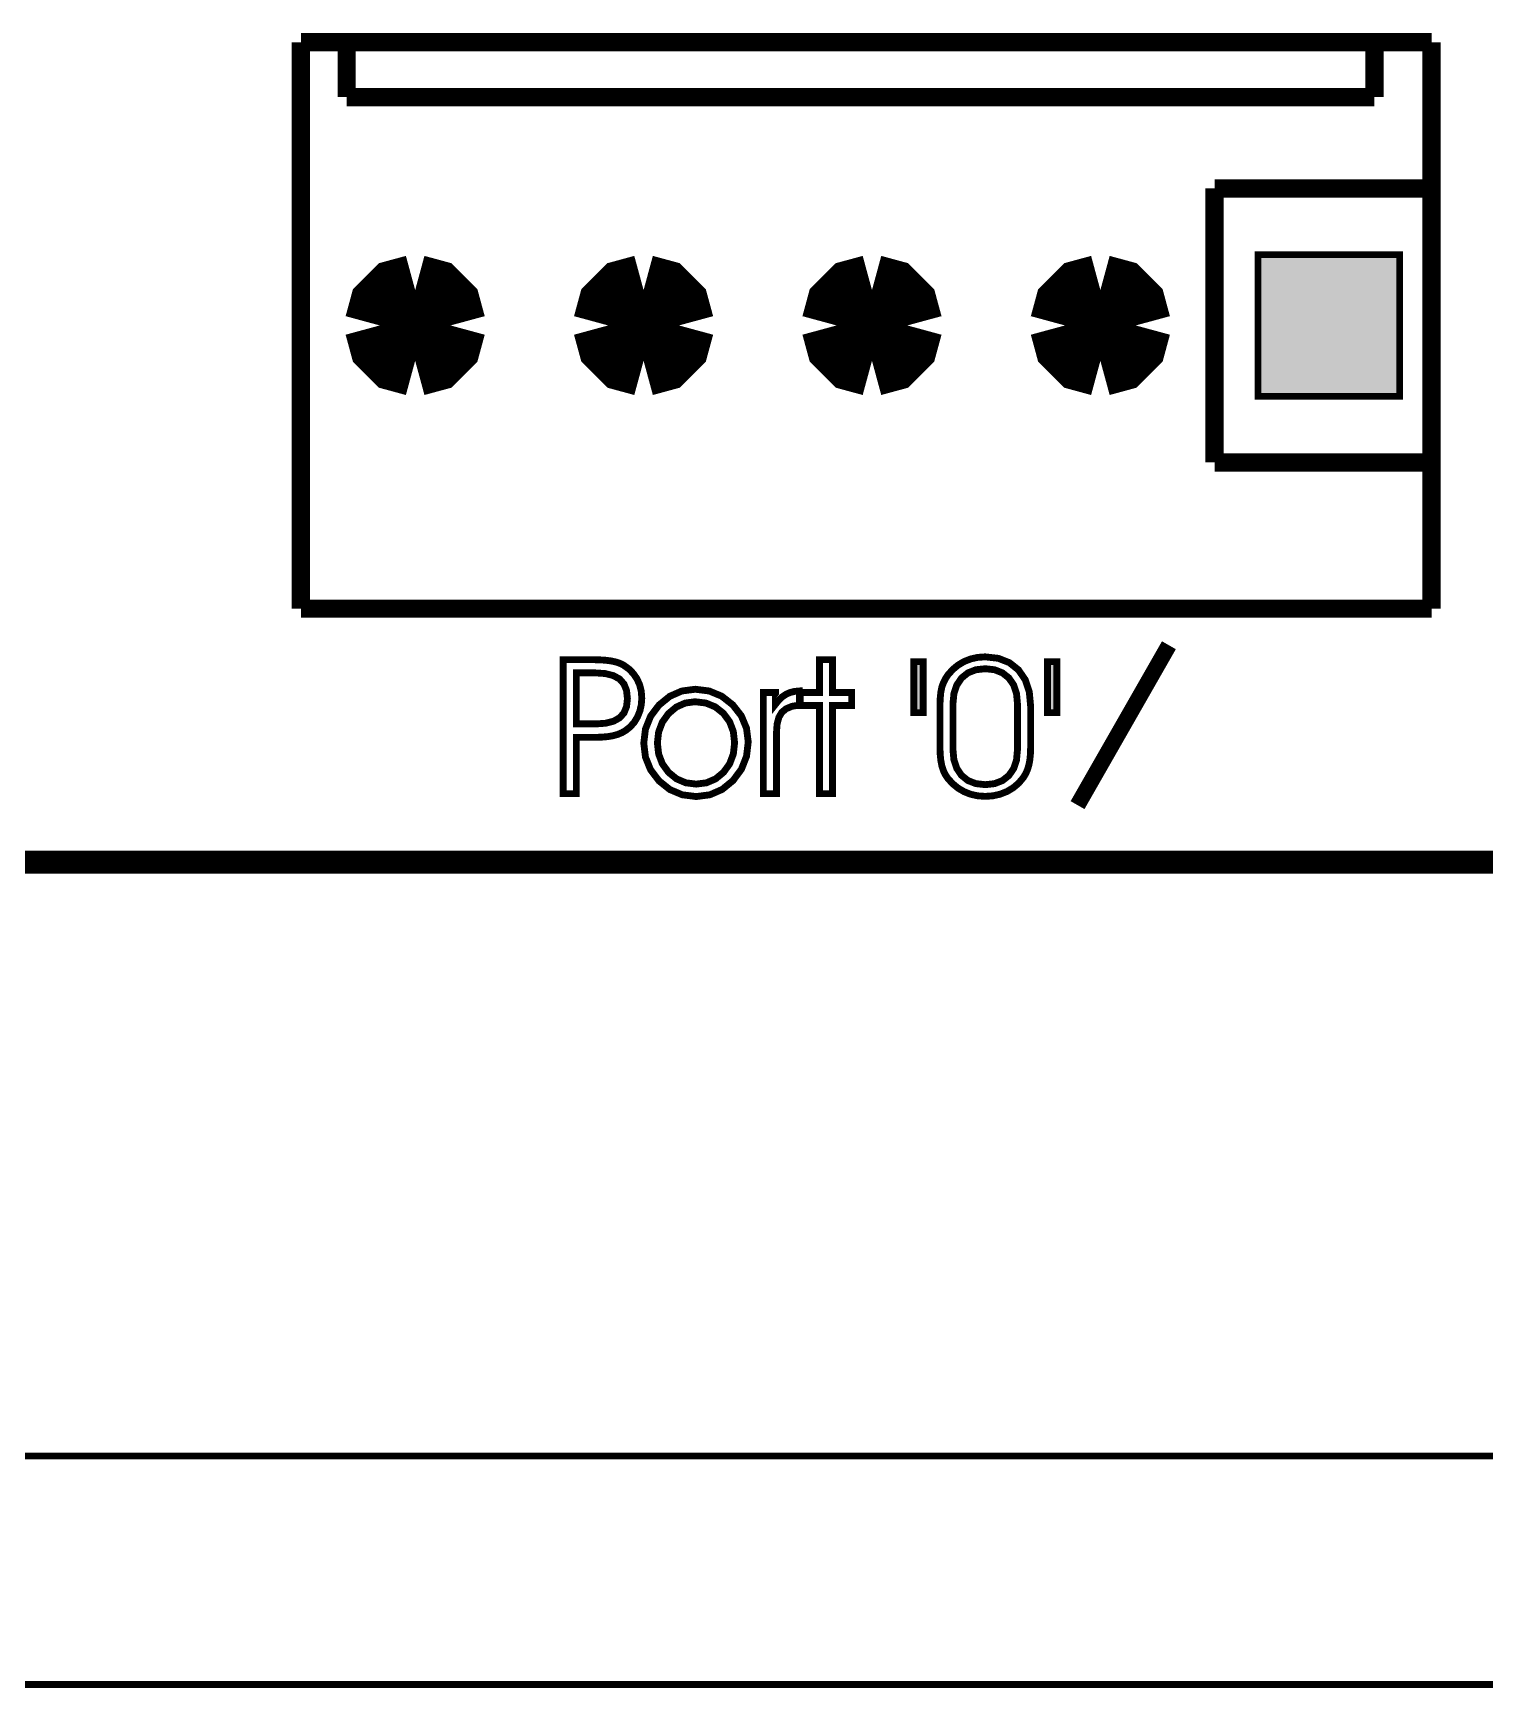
# Model space of a CAD drawing. Extents: x -2.25 to 2.25, y -2.04 to 2.05.
# Drawn here: x 0.543 to 1.178, y -2.018 to -1.294 of the extents above; entities that cross this region are included whole.
import ezdxf

# ---------------------------------------------------------------- set-up
doc = ezdxf.new("R2010")
doc.units = 0
doc.header["$LTSCALE"] = 0.000394
for name, color, linetype in [('DD', 7, 'CONTINUOUS'), ('KO', 7, 'CONTINUOUS'), ('ML', 7, 'CONTINUOUS'), ('TO', 7, 'CONTINUOUS')]:
    doc.layers.add(name, color=color, linetype=linetype)

msp = doc.modelspace()

# ---------------------------------------------------------------- linework, layer by layer
at = {"layer": 'DD', "linetype": 'CONTINUOUS', "const_width": 0.003}
for points in [[(-0.019878, -1.916689), (1.61, -1.916689)], [(0.080118, -2.016689), (1.81, -2.016689)]]:
    msp.add_lwpolyline(points, dxfattribs=at)
at = {"layer": 'KO', "color": 7, "linetype": 'CONTINUOUS', "const_width": 0.009996}
msp.add_lwpolyline([(-1.89, -1.656689), (1.81, -1.656689)], dxfattribs=at)
at = {"layer": 'ML', "color": 7, "linetype": 'CONTINUOUS'}
for points, const_width in [([(0.71, -1.406189), (0.702189, -1.40831), (0.696625, -1.413874), (0.694504, -1.421685)], 0.030996), ([(0.71, -1.406189), (0.702189, -1.40831), (0.696625, -1.413874), (0.694504, -1.421685)], 0.030996), ([(0.725496, -1.421685), (0.723375, -1.413874), (0.717811, -1.40831), (0.71, -1.406189)], 0.030996), ([(0.725496, -1.421685), (0.723375, -1.413874), (0.717811, -1.40831), (0.71, -1.406189)], 0.030996), ([(0.81, -1.406189), (0.802189, -1.40831), (0.796625, -1.413874), (0.794504, -1.421685)], 0.030996), ([(0.81, -1.406189), (0.802189, -1.40831), (0.796625, -1.413874), (0.794504, -1.421685)], 0.030996), ([(0.825496, -1.421685), (0.823375, -1.413874), (0.817811, -1.40831), (0.81, -1.406189)], 0.030996), ([(0.825496, -1.421685), (0.823375, -1.413874), (0.817811, -1.40831), (0.81, -1.406189)], 0.030996), ([(0.91, -1.406189), (0.902189, -1.40831), (0.896625, -1.413874), (0.894504, -1.421685)], 0.030996), ([(0.91, -1.406189), (0.902189, -1.40831), (0.896625, -1.413874), (0.894504, -1.421685)], 0.030996), ([(0.925496, -1.421685), (0.923375, -1.413874), (0.917811, -1.40831), (0.91, -1.406189)], 0.030996), ([(0.925496, -1.421685), (0.923375, -1.413874), (0.917811, -1.40831), (0.91, -1.406189)], 0.030996), ([(1.009996, -1.406189), (1.002185, -1.40831), (0.996621, -1.413874), (0.9945, -1.421685)], 0.030996), ([(1.009996, -1.406189), (1.002185, -1.40831), (0.996621, -1.413874), (0.9945, -1.421685)], 0.030996), ([(1.025492, -1.421685), (1.023371, -1.413874), (1.017807, -1.40831), (1.009996, -1.406189)], 0.030996), ([(1.025492, -1.421685), (1.023371, -1.413874), (1.017807, -1.40831), (1.009996, -1.406189)], 0.030996), ([(1.141, -1.390689), (1.079, -1.390689), (1.079, -1.452689), (1.141, -1.452689), (1.141, -1.390689)], 0.003), ([(0.6945, -1.421685), (0.696622, -1.429497), (0.702188, -1.435063), (0.71, -1.437185)], 0.030996), ([(0.6945, -1.421685), (0.696622, -1.429497), (0.702188, -1.435063), (0.71, -1.437185)], 0.030996), ([(0.71, -1.437185), (0.717812, -1.435063), (0.723378, -1.429497), (0.7255, -1.421685)], 0.030996), ([(0.71, -1.437185), (0.717812, -1.435063), (0.723378, -1.429497), (0.7255, -1.421685)], 0.030996), ([(0.7945, -1.421685), (0.796622, -1.429497), (0.802188, -1.435063), (0.81, -1.437185)], 0.030996), ([(0.7945, -1.421685), (0.796622, -1.429497), (0.802188, -1.435063), (0.81, -1.437185)], 0.030996), ([(0.81, -1.437185), (0.817812, -1.435063), (0.823378, -1.429497), (0.8255, -1.421685)], 0.030996), ([(0.81, -1.437185), (0.817812, -1.435063), (0.823378, -1.429497), (0.8255, -1.421685)], 0.030996), ([(0.8945, -1.421685), (0.896621, -1.429496), (0.902185, -1.43506), (0.909996, -1.437181)], 0.030996), ([(0.8945, -1.421685), (0.896621, -1.429496), (0.902185, -1.43506), (0.909996, -1.437181)], 0.030996), ([(0.909996, -1.437181), (0.917807, -1.43506), (0.923371, -1.429496), (0.925492, -1.421685)], 0.030996), ([(0.909996, -1.437181), (0.917807, -1.43506), (0.923371, -1.429496), (0.925492, -1.421685)], 0.030996), ([(0.9945, -1.421685), (0.996621, -1.429496), (1.002185, -1.43506), (1.009996, -1.437181)], 0.030996), ([(0.9945, -1.421685), (0.996621, -1.429496), (1.002185, -1.43506), (1.009996, -1.437181)], 0.030996), ([(1.009996, -1.437181), (1.017807, -1.43506), (1.023371, -1.429496), (1.025492, -1.421685)], 0.030996), ([(1.009996, -1.437181), (1.017807, -1.43506), (1.023371, -1.429496), (1.025492, -1.421685)], 0.030996)]:
    msp.add_lwpolyline(points, dxfattribs=dict(at, const_width=const_width))
at = {"layer": 'ML', "color": 7}
msp.add_solid([(1.141, -1.390689), (1.079, -1.390689), (1.141, -1.452689), (1.079, -1.452689)], dxfattribs=at)
at = {"layer": 'TO', "color": 7, "linetype": 'CONTINUOUS'}
for points, const_width in [([(0.659996, -1.297689), (1.155, -1.297689)], 0.007996), ([(0.659996, -1.545689), (0.659996, -1.297689)], 0.007996), ([(1.155, -1.545689), (1.155, -1.297689)], 0.007996), ([(0.68, -1.321689), (0.68, -1.301689)], 0.007996), ([(1.13, -1.321689), (1.13, -1.301689)], 0.007996), ([(0.68, -1.321689), (1.13, -1.321689)], 0.007996), ([(1.06, -1.361689), (1.155, -1.361689)], 0.007996), ([(1.06, -1.481689), (1.06, -1.361689)], 0.007996), ([(1.06, -1.481689), (1.155, -1.481689)], 0.007996), ([(0.659996, -1.545689), (1.155, -1.545689)], 0.007996), ([(1, -1.631689), (1.04, -1.561689)], 0.006996), ([(0.774799, -1.568016), (0.787248, -1.568016), (0.790585, -1.568079), (0.793446, -1.568268), (0.795831, -1.568579), (0.797864, -1.569029), (0.799649, -1.569634), (0.801197, -1.570394), (0.80358, -1.572105), (0.805561, -1.574127), (0.807138, -1.576461), (0.808293, -1.579052), (0.808984, -1.581852), (0.809213, -1.584866), (0.809006, -1.587746), (0.808384, -1.590477), (0.807343, -1.593063), (0.805927, -1.595405), (0.804185, -1.5974), (0.802118, -1.599047), (0.800462, -1.599999), (0.798605, -1.600762), (0.796547, -1.601331), (0.79418, -1.601719), (0.791422, -1.601953), (0.788268, -1.602031), (0.780563, -1.602031), (0.780563, -1.626693), (0.774799, -1.626693), (0.774799, -1.568016)], 0.003), ([(0.774799, -1.568016), (0.787248, -1.568016), (0.790585, -1.568079), (0.793446, -1.568268), (0.795831, -1.568579), (0.797864, -1.569029), (0.799649, -1.569634), (0.801197, -1.570394), (0.80358, -1.572105), (0.805561, -1.574127), (0.807138, -1.576461), (0.808293, -1.579052), (0.808984, -1.581852), (0.809213, -1.584866), (0.809006, -1.587746), (0.808384, -1.590477), (0.807343, -1.593063), (0.805927, -1.595405), (0.804185, -1.5974), (0.802118, -1.599047), (0.800462, -1.599999), (0.798605, -1.600762), (0.796547, -1.601331), (0.79418, -1.601719), (0.791422, -1.601953), (0.788268, -1.602031), (0.780563, -1.602031), (0.780563, -1.626693), (0.774799, -1.626693), (0.774799, -1.568016)], 0.003), ([(0.887008, -1.626693), (0.887008, -1.588083), (0.878591, -1.588083), (0.878591, -1.582362), (0.887008, -1.582362), (0.887008, -1.568016), (0.892689, -1.568016), (0.892689, -1.582362), (0.901106, -1.582362), (0.901106, -1.588083), (0.892689, -1.588083), (0.892689, -1.626693), (0.887008, -1.626693)], 0.003), ([(0.887008, -1.626693), (0.887008, -1.588083), (0.878591, -1.588083), (0.878591, -1.582362), (0.887008, -1.582362), (0.887008, -1.568016), (0.892689, -1.568016), (0.892689, -1.582362), (0.901106, -1.582362), (0.901106, -1.588083), (0.892689, -1.588083), (0.892689, -1.626693), (0.887008, -1.626693)], 0.003), ([(0.932386, -1.568909), (0.932386, -1.591193), (0.928358, -1.591193), (0.928358, -1.568909), (0.932386, -1.568909)], 0.003), ([(0.932386, -1.568909), (0.932386, -1.591193), (0.928358, -1.591193), (0.928358, -1.568909), (0.932386, -1.568909)], 0.003), ([(0.93976, -1.606063), (0.93976, -1.588661), (0.939851, -1.585181), (0.940124, -1.582327), (0.940575, -1.580091), (0.941225, -1.578218), (0.942108, -1.576423), (0.943228, -1.574713), (0.945309, -1.572362), (0.947678, -1.5704), (0.950339, -1.568827), (0.953237, -1.567691), (0.956321, -1.567008), (0.959594, -1.56678), (0.965309, -1.567416), (0.970154, -1.569323), (0.974134, -1.5725), (0.97709, -1.5768), (0.978865, -1.582078), (0.979457, -1.588331), (0.979457, -1.606307), (0.97937, -1.609292), (0.979113, -1.611916), (0.978685, -1.614177), (0.978076, -1.616181), (0.977262, -1.618012), (0.97624, -1.619677), (0.974208, -1.62209), (0.971828, -1.624105), (0.969098, -1.625728), (0.96611, -1.626911), (0.962943, -1.627624), (0.959594, -1.627862), (0.956324, -1.627637), (0.95325, -1.62696), (0.950366, -1.625827), (0.947695, -1.624263), (0.945291, -1.622295), (0.943146, -1.619925), (0.942071, -1.618312), (0.941216, -1.616477), (0.940575, -1.614425), (0.940124, -1.612054), (0.939851, -1.609266), (0.93976, -1.606063)], 0.003), ([(0.93976, -1.606063), (0.93976, -1.588661), (0.939851, -1.585181), (0.940124, -1.582327), (0.940575, -1.580091), (0.941225, -1.578218), (0.942108, -1.576423), (0.943228, -1.574713), (0.945309, -1.572362), (0.947678, -1.5704), (0.950339, -1.568827), (0.953237, -1.567691), (0.956321, -1.567008), (0.959594, -1.56678), (0.965309, -1.567416), (0.970154, -1.569323), (0.974134, -1.5725), (0.97709, -1.5768), (0.978865, -1.582078), (0.979457, -1.588331), (0.979457, -1.606307), (0.97937, -1.609292), (0.979113, -1.611916), (0.978685, -1.614177), (0.978076, -1.616181), (0.977262, -1.618012), (0.97624, -1.619677), (0.974208, -1.62209), (0.971828, -1.624105), (0.969098, -1.625728), (0.96611, -1.626911), (0.962943, -1.627624), (0.959594, -1.627862), (0.956324, -1.627637), (0.95325, -1.62696), (0.950366, -1.625827), (0.947695, -1.624263), (0.945291, -1.622295), (0.943146, -1.619925), (0.942071, -1.618312), (0.941216, -1.616477), (0.940575, -1.614425), (0.940124, -1.612054), (0.939851, -1.609266), (0.93976, -1.606063)], 0.003), ([(0.945441, -1.607311), (0.945858, -1.611819), (0.94711, -1.615606), (0.949197, -1.618673), (0.952011, -1.620932), (0.955474, -1.622291), (0.959583, -1.622744), (0.963676, -1.622296), (0.967132, -1.620952), (0.969953, -1.618717), (0.972028, -1.615676), (0.973276, -1.611929), (0.973693, -1.607476), (0.973693, -1.587244), (0.973275, -1.582816), (0.97202, -1.579075), (0.969925, -1.57602), (0.9671, -1.573775), (0.963654, -1.572426), (0.959583, -1.571976), (0.955474, -1.57243), (0.952011, -1.573793), (0.949197, -1.576063), (0.94711, -1.579154), (0.945858, -1.58296), (0.945441, -1.587492), (0.945441, -1.607311)], 0.003), ([(0.945441, -1.607311), (0.945858, -1.611819), (0.94711, -1.615606), (0.949197, -1.618673), (0.952011, -1.620932), (0.955474, -1.622291), (0.959583, -1.622744), (0.963676, -1.622296), (0.967132, -1.620952), (0.969953, -1.618717), (0.972028, -1.615676), (0.973276, -1.611929), (0.973693, -1.607476), (0.973693, -1.587244), (0.973275, -1.582816), (0.97202, -1.579075), (0.969925, -1.57602), (0.9671, -1.573775), (0.963654, -1.572426), (0.959583, -1.571976), (0.955474, -1.57243), (0.952011, -1.573793), (0.949197, -1.576063), (0.94711, -1.579154), (0.945858, -1.58296), (0.945441, -1.587492), (0.945441, -1.607311)], 0.003), ([(0.990902, -1.568909), (0.990902, -1.591193), (0.986874, -1.591193), (0.986874, -1.568909), (0.990902, -1.568909)], 0.003), ([(0.990902, -1.568909), (0.990902, -1.591193), (0.986874, -1.591193), (0.986874, -1.568909), (0.990902, -1.568909)], 0.003), ([(0.780563, -1.57378), (0.780563, -1.596146), (0.789063, -1.596146), (0.793382, -1.595846), (0.796875, -1.594948), (0.799543, -1.593449), (0.801424, -1.59132), (0.802553, -1.588537), (0.802929, -1.585098), (0.802549, -1.581531), (0.80141, -1.578667), (0.799516, -1.576504), (0.796789, -1.574989), (0.793144, -1.574082), (0.788583, -1.57378), (0.780563, -1.57378)], 0.003), ([(0.780563, -1.57378), (0.780563, -1.596146), (0.789063, -1.596146), (0.793382, -1.595846), (0.796875, -1.594948), (0.799543, -1.593449), (0.801424, -1.59132), (0.802553, -1.588537), (0.802929, -1.585098), (0.802549, -1.581531), (0.80141, -1.578667), (0.799516, -1.576504), (0.796789, -1.574989), (0.793144, -1.574082), (0.788583, -1.57378), (0.780563, -1.57378)], 0.003), ([(0.810083, -1.604575), (0.810824, -1.598386), (0.813051, -1.592824), (0.816764, -1.58789), (0.821496, -1.584039), (0.826778, -1.58173), (0.83261, -1.580961), (0.838708, -1.581717), (0.844179, -1.583985), (0.84902, -1.587768), (0.852794, -1.592599), (0.855059, -1.598015), (0.855815, -1.604012), (0.855076, -1.610293), (0.852862, -1.615932), (0.849173, -1.620929), (0.844421, -1.624827), (0.83905, -1.627165), (0.833051, -1.627945), (0.826957, -1.627179), (0.821524, -1.624885), (0.816752, -1.621067), (0.813047, -1.616184), (0.810824, -1.610689), (0.810083, -1.604575)], 0.003), ([(0.810083, -1.604575), (0.810824, -1.598386), (0.813051, -1.592824), (0.816764, -1.58789), (0.821496, -1.584039), (0.826778, -1.58173), (0.83261, -1.580961), (0.838708, -1.581717), (0.844179, -1.583985), (0.84902, -1.587768), (0.852794, -1.592599), (0.855059, -1.598015), (0.855815, -1.604012), (0.855076, -1.610293), (0.852862, -1.615932), (0.849173, -1.620929), (0.844421, -1.624827), (0.83905, -1.627165), (0.833051, -1.627945), (0.826957, -1.627179), (0.821524, -1.624885), (0.816752, -1.621067), (0.813047, -1.616184), (0.810824, -1.610689), (0.810083, -1.604575)], 0.003), ([(0.816051, -1.60448), (0.816592, -1.609317), (0.818215, -1.613598), (0.820921, -1.617327), (0.824439, -1.620202), (0.828479, -1.621923), (0.833051, -1.622496), (0.837543, -1.621923), (0.841531, -1.620202), (0.845016, -1.617327), (0.847699, -1.613589), (0.84931, -1.609283), (0.849846, -1.604409), (0.849301, -1.599481), (0.847667, -1.595177), (0.844949, -1.591496), (0.841395, -1.588686), (0.837254, -1.586997), (0.832528, -1.586433), (0.828227, -1.587011), (0.824353, -1.588744), (0.820906, -1.591634), (0.81821, -1.59537), (0.816591, -1.599652), (0.816051, -1.60448)], 0.003), ([(0.816051, -1.60448), (0.816592, -1.609317), (0.818215, -1.613598), (0.820921, -1.617327), (0.824439, -1.620202), (0.828479, -1.621923), (0.833051, -1.622496), (0.837543, -1.621923), (0.841531, -1.620202), (0.845016, -1.617327), (0.847699, -1.613589), (0.84931, -1.609283), (0.849846, -1.604409), (0.849301, -1.599481), (0.847667, -1.595177), (0.844949, -1.591496), (0.841395, -1.588686), (0.837254, -1.586997), (0.832528, -1.586433), (0.828227, -1.587011), (0.824353, -1.588744), (0.820906, -1.591634), (0.81821, -1.59537), (0.816591, -1.599652), (0.816051, -1.60448)], 0.003), ([(0.868193, -1.626693), (0.862429, -1.626693), (0.862429, -1.582362), (0.867795, -1.582362), (0.867795, -1.58748), (0.86923, -1.58569), (0.870754, -1.584253), (0.872362, -1.583161), (0.874115, -1.582395), (0.876044, -1.581914), (0.878154, -1.581717), (0.878193, -1.587878), (0.874957, -1.588445), (0.872399, -1.589515), (0.87052, -1.591083), (0.869225, -1.593275), (0.868451, -1.596221), (0.868193, -1.599925), (0.868193, -1.626693)], 0.003), ([(0.868193, -1.626693), (0.862429, -1.626693), (0.862429, -1.582362), (0.867795, -1.582362), (0.867795, -1.58748), (0.86923, -1.58569), (0.870754, -1.584253), (0.872362, -1.583161), (0.874115, -1.582395), (0.876044, -1.581914), (0.878154, -1.581717), (0.878193, -1.587878), (0.874957, -1.588445), (0.872399, -1.589515), (0.87052, -1.591083), (0.869225, -1.593275), (0.868451, -1.596221), (0.868193, -1.599925), (0.868193, -1.626693)], 0.003)]:
    msp.add_lwpolyline(points, dxfattribs=dict(at, const_width=const_width))
at = {"layer": 'TO', "color": 7}
for points in [[(0.932386, -1.568909), (0.932386, -1.591193), (0.928358, -1.568909), (0.928358, -1.591193)], [(0.990902, -1.568909), (0.990902, -1.591193), (0.986874, -1.568909), (0.986874, -1.591193)]]:
    msp.add_solid(points, dxfattribs=at)

doc.saveas('drawing.dxf')
